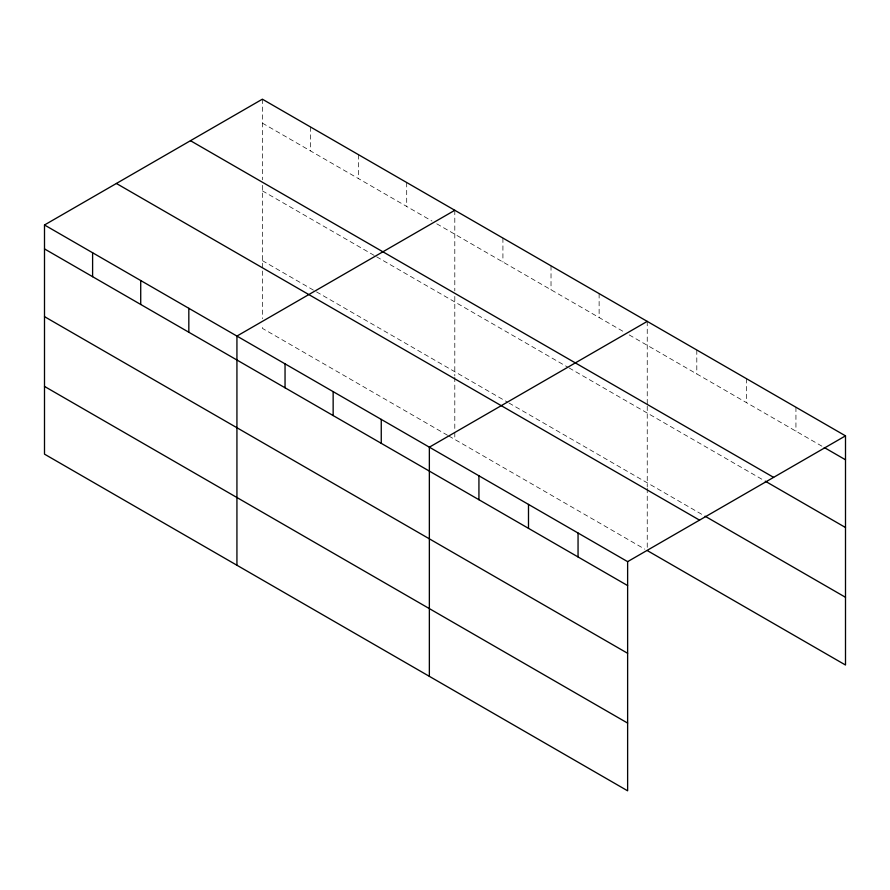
<?xml version="1.0" encoding="UTF-8"?>
<svg xmlns="http://www.w3.org/2000/svg" width="890" height="890" viewBox="0 0 890 890"><rect width="100%" height="100%" fill="white"/><g stroke="black" fill="none" stroke-linecap="round" stroke-linejoin="round"><path stroke-width="0.67" stroke-dasharray="4.45 3.34" d="M262.372 123.12L431.95 221.032M436.768 223.813L624.391 332.126M629.197 334.907L823.072 446.847M262.372 190.849L375.424 256.12M376.626 256.821L567.865 367.225M569.066 367.915L764.076 480.5M262.372 260.625L315.294 291.186M316.495 291.876L507.723 402.28M508.924 402.981L702.7 514.854M447.592 435.288L262.372 328.354L262.372 324.205M448.794 435.989L644.827 549.163M795.938 407.242L795.938 431.172M746.365 378.617L746.365 402.558M696.803 350.004L696.803 373.934M647.241 321.39L647.241 404.761M647.241 406.14L647.241 486.975M647.241 488.354L647.241 547.795M599.126 293.611L599.126 317.552M551.021 265.843L551.021 289.773M502.917 238.064L502.917 261.994M454.801 210.285L454.801 290.897M454.801 296.426L454.801 375.88M454.801 377.26L454.801 431.161M454.801 432.54L454.801 439.46M406.697 182.517L406.697 206.447M358.592 154.738L358.592 178.679M310.488 126.97L310.488 150.899M262.372 99.191L262.372 179.791M262.372 185.32L262.372 318.676"/><path stroke-width="1.33" d="M627.628 653.305L627.628 561.646L44.5 224.981L44.5 454.145L627.628 790.81L627.628 653.305L44.5 316.64M647.241 550.554L845.5 665.019L845.5 435.855L262.372 99.191L44.5 224.981M454.801 210.285L236.929 336.075L236.929 565.239M647.241 321.39L429.358 447.18L429.358 676.344M627.628 561.646L845.5 435.855M824.262 447.525L845.5 459.785M190.471 140.698L773.599 477.363M765.255 481.178L845.5 527.514M705.069 516.211L845.5 597.29M116.401 183.474L699.529 520.138M44.5 248.911L627.628 585.576M44.5 386.416L627.628 723.081M578.055 533.032L578.055 556.962M528.493 504.407L528.493 528.349M478.931 475.794L478.931 499.724M381.254 419.401L381.254 443.331M333.149 391.633L333.149 415.563M285.045 363.854L285.045 387.784M188.825 308.307L188.825 332.237M140.72 280.528L140.72 304.458M92.605 252.749L92.605 276.69"/></g></svg>
